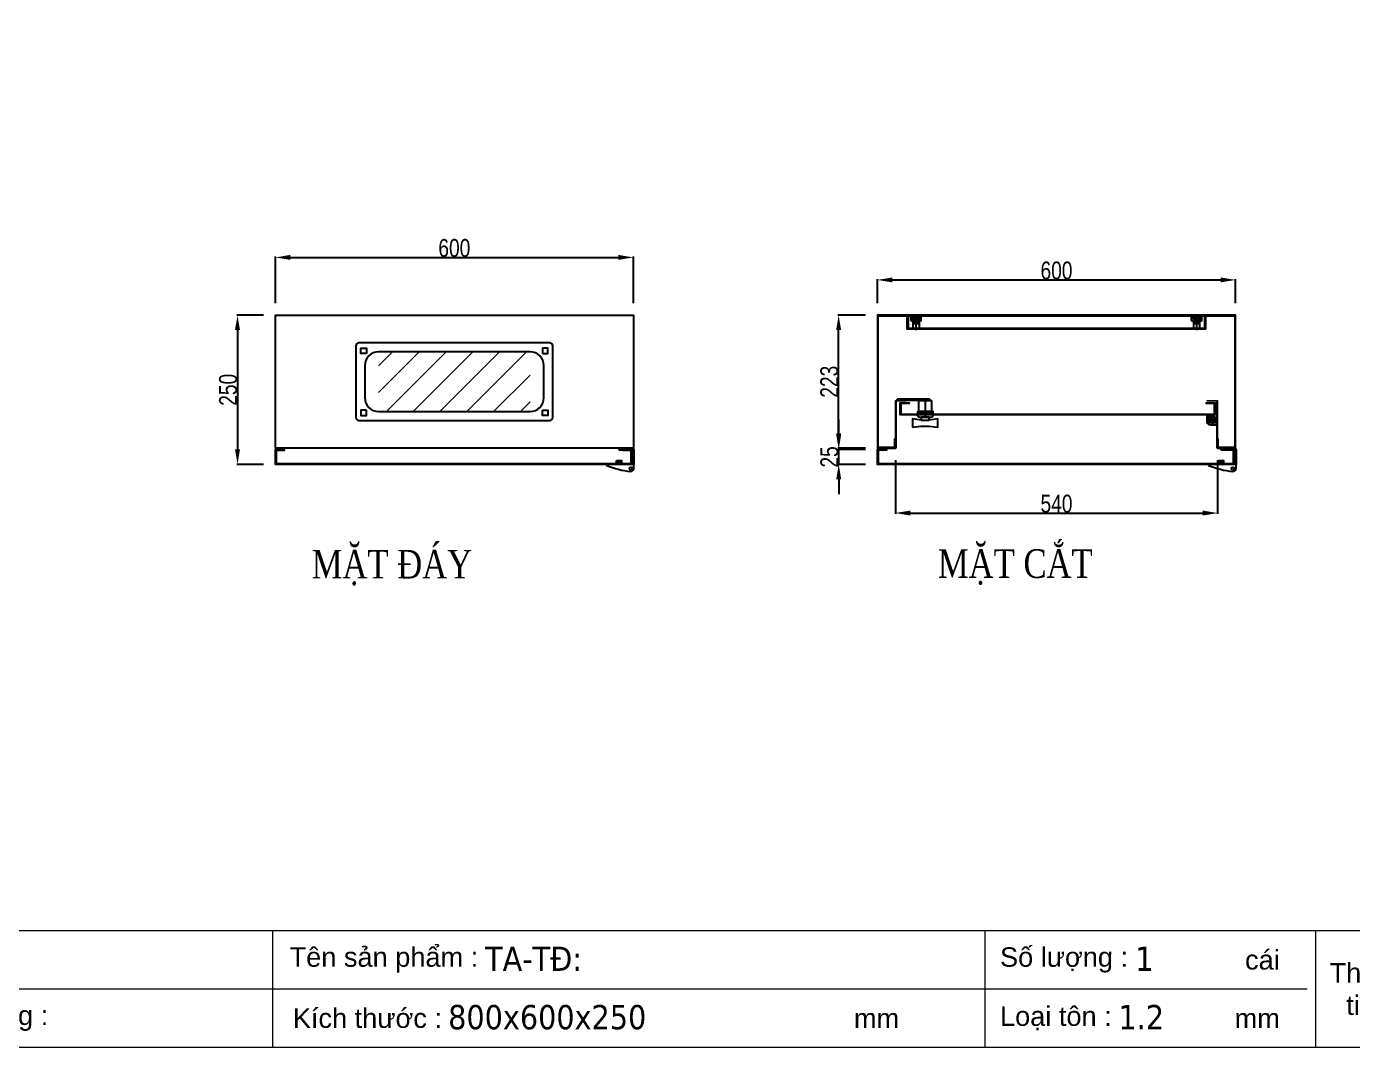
# Model space of a CAD drawing. Header units: inches. Extents: x 21 to 136330, y 8 to 58290.
# Drawn here: x 114452 to 116674, y 22848 to 24559 of the extents above; entities that cross this region are included whole.
import ezdxf
from ezdxf.enums import TextEntityAlignment as Align

# ---------------------------------------------------------------- set-up
doc = ezdxf.new("R2010")
doc.units = ezdxf.units.IN
doc.header["$MEASUREMENT"] = 0
doc.linetypes.add('DASHDOT', pattern=[25.4, 12.7, -6.35, 0, -6.35])
doc.linetypes.add('DASHED', pattern=[19.05, 12.7, -6.35])
doc.layers.add('0 TĂNG CỨNG', color=7, linetype='Continuous', lineweight=15)
doc.layers.add('@.0.DM. KÍCH THƯỚC', color=8, linetype='Continuous', transparency=0.2)
doc.layers.add('@.0.DM. KÍCH THƯỚC @ 1', color=8, linetype='Continuous', transparency=0.2)
for name, color, linetype in [('@.0.DM. NÉT CHÍNH', 7, 'Continuous'), ('@.0.DM. NÉT CHÍNH @ 1', 7, 'Continuous'), ('@.DM. NÉT CẮT', 2, 'Continuous'), ('@.DM. THIẾT BỊ', 7, 'Continuous')]:
    doc.layers.add(name, color=color, linetype=linetype)
doc.layers.add('@.0.DM. NÉT KHUẤT', color=199, linetype='Continuous', lineweight=5, transparency=0.2)
doc.layers.add('@.DM. TÔ VL', color=8, linetype='DASHED', lineweight=5, transparency=0.4)
doc.styles.add('ARIAL', font='arial.ttf')
doc.styles.add('roman', font='roman.shx', dxfattribs={"width": 0.8})
doc.styles.add('Tahoma (Input Text)', font='tahoma.ttf')
doc.styles.add('TEST GHI CHÚ', font='times.ttf', dxfattribs={"width": 0.8, "height": 2.5})
doc.dimstyles.new('Kích thước Duy Mạnh', dxfattribs={"dimtxt": 30, "dimasz": 25, "dimexe": 1.25, "dimexo": 20, "dimtad": 1, "dimdec": 1, "dimtxsty": 'roman', "dimcen": 2.5, "dimclrd": 8, "dimclre": 8, "dimclrt": 2, "dimadec": 0, "dimazin": 0, "dimtfac": 1, "dimtdec": 1, "dimtix": 1, "dimtmove": 0, "dimatfit": 3, "dimfxl": 1, "dimtfillclr": 1, "dimarcsym": 0})

# ---------------------------------------------------------------- blocks, each defined once
blk = doc.blocks.new('KHUNG KT1')
at = {"color": 7}
for p, q in [((7128, -4752), (0, -4752)), ((2294.1, -4752), (2294.1, -5040)), ((4052.8, -4752), (4052.8, -5040)), ((4868.8, -4752), (4868.8, -5040)), ((4848, -4896), (0, -4896))]:
    blk.add_line(p, q, dxfattribs=at)
blk.add_lwpolyline([(0, 0), (7128, 0), (7128, -5040), (0, -5040)], close=True, dxfattribs=at)
at = {"color": 2, "char_height": 48, "style": 'ARIAL'}
for s, insert, width, attachment_point in [('  Tên sản phẩm :', (2299.1, -4824), 2202.321, 4), ('  Số lượng :', (4052.8, -4824), 2202.321, 4), ('cái', (4695, -4824), 2202.321, 4), ('Thông\\Ptin :', (4998.8, -4896), 259.945, 5), ('  Giao hàng :', (1356.7, -4968), 2202.321, 4), ('  Kích thước :', (2307, -4968), 2202.321, 4), ('  Loại tôn :', (4052.8, -4968), 2202.321, 4), ('mm', (3729.5, -4968), 2202.321, 4), ('mm', (4669.3, -4968), 2202.321, 4)]:
    blk.add_mtext(s, dxfattribs=dict(at, insert=insert, width=width, attachment_point=attachment_point))
at = {"color": 1, "style": 'Tahoma (Input Text)', "flags": 8}
for tag, p in [('#01', (328.9, -4851.1)), ('#03', (1514.7, -4846.3)), ('#05', (2819, -4851.1)), ('#07', (4424, -4851.1)), ('#09', (5172.9, -4851.1)), ('#02', (189.8, -4995.1)), ('#04', (1755.3, -4995.1)), ('#06', (2727.8, -4995.1)), ('#08', (4382.7, -4995.1)), ('#10', (5172.9, -4995.1))]:
    blk.add_attdef(tag, p, '', height=60, dxfattribs=at)
blk.add_attdef('#11', text='', height=60, dxfattribs=at).set_placement((6996, -4961.6), align=Align.CENTER)
at = {"layer": '0 TĂNG CỨNG', "color": 1, "style": 'ARIAL'}
blk.add_attdef('#12', (852.8, -4987.6), '', height=60, dxfattribs=at)
blk = doc.blocks.new('HL044-1.3-B')
at = {"layer": '@.DM. THIẾT BỊ'}
h = blk.add_hatch(dxfattribs=at)
h.set_pattern_fill('ANSI31', color=1, scale=0.3, style=0)
h.set_pattern_definition([(45, (-80982.31925, -42991.2648), (-0.673519209, 0.673519209), [])])
h.paths.add_polyline_path([(-15.5, 27), (-15.5, 24), (-9.5, 24), (-9.5, 27)])
at = {"layer": '@.DM. THIẾT BỊ', "color": 1}
for p, q in [((-22, 24), (-22, 27)), ((-22, 27), (1, 27)), ((-1, 24), (-22, 24)), ((-15.5, 24), (-15.5, 27)), ((-9.5, 24), (-9.5, 27)), ((0, 23), (0, 0)), ((3, 25), (3, 0)), ((0, 0), (-43, 0)), ((-43, 0), (-43, -2)), ((-25, 6.5), (-25, 0)), ((-25, 6.5), (-19, 5.9)), ((-25, 5.5), (-19, 4.9)), ((-25, 4.5), (-19, 3.9)), ((-25, 3.5), (-19, 2.9)), ((-25, 2.5), (-19, 1.9)), ((-25, 1.5), (-19, 0.9)), ((-25, 0.5), (-19.7, 0)), ((-19, 6.5), (-19, 0)), ((0, 7.5), (3, 7.5)), ((0, 6), (3, 6)), ((3, -6.5), (3, 0))]:
    blk.add_line(p, q, dxfattribs=at)
blk.add_lwpolyline([(-26, 6.5), (-18, 6.5), (-18, 0), (-26, 0)], close=True, dxfattribs=at)
blk.add_circle((-2.3, -7), 2.55, dxfattribs=at)
for centre, radius, start, end in [((-1, 23), 1, 0, 90), ((1, 25), 2, 0, 90), ((15.4, 147.7), 160.7, 248.6705, 263.5901), ((-2.5, -6.5), 5.5, 270, 0)]:
    blk.add_arc(centre, radius, start, end, dxfattribs=at)
blk = doc.blocks.new('eku10')
at = {"color": 5}
blk.add_line((53937.9, -17418.7), (53931.9, -17418.7), dxfattribs=at)
blk.add_lwpolyline([(53937.9, -17401.7), (53938.6, -17402.7), (53938.6, -17417.7), (53937.9, -17418.7, 0.176471), (53937.9, -17410.2, 0.176471), (53937.9, -17401.7), (53931.9, -17401.7), (53931.1, -17402.7), (53931.1, -17417.7), (53931.9, -17418.7, -0.176471), (53931.9, -17410.2), (53937.9, -17410.2)], format="xyb", dxfattribs=at)
blk.add_arc((53943.5, -17406), 12.4, 159.984, 200.016, dxfattribs=at)
blk = doc.blocks.new('EKU 10')
at = {"layer": '@.DM. THIẾT BỊ', "color": 1}
blk.add_line((-6.5, 8.5), (6.3, 8.5), dxfattribs=at)
at = {"layer": '@.DM. THIẾT BỊ'}
blk.add_blockref('eku10', (-53934.9, 17418.7), dxfattribs=at)
blk = doc.blocks.new('Ecu8')
at = {"layer": '@.DM. THIẾT BỊ', "color": 5}
for p, q in [((-5.5, 8), (5.5, 8)), ((-4.5, 18), (-4.5, 8)), ((-3.5, 18), (-3.5, 8)), ((-2.5, 18), (-2.5, 8)), ((-1.5, 18), (-1.5, 8)), ((-0.5, 18), (-0.5, 8)), ((0.5, 18), (0.5, 8)), ((1.5, 18), (1.5, 8)), ((2.5, 18), (2.5, 8)), ((3.5, 18), (3.5, 8)), ((4.5, 18), (4.5, 8))]:
    blk.add_line(p, q, dxfattribs=at)
at = {"layer": '@.DM. THIẾT BỊ', "color": 1, "linetype": 'DASHDOT'}
blk.add_line((0, -2.5), (0, 21), dxfattribs=at)
at = {"layer": '@.DM. THIẾT BỊ', "color": 5}
for points in [[(-7, 19), (7, 19), (7, 18), (-7, 18)], [(-5.5, 18), (5.5, 18), (5.5, 0), (-5.5, 0)]]:
    blk.add_lwpolyline(points, close=True, dxfattribs=at)
blk = doc.blocks.new('BL012')
at = {"layer": '@.DM. THIẾT BỊ'}
h = blk.add_hatch(dxfattribs=at)
h.set_pattern_fill('ANSI31', color=2, scale=0.5, angle=90, style=0)
h.set_pattern_definition([(135, (23302.7808, 85186.7055), (1.122532015, 1.122532015), [])])
edge = h.paths.add_edge_path()
edge.add_line((-3, 0), (-3, 6))
edge.add_arc((-2, 6), 1, 90, 180, ccw=False)
edge.add_line((-2, 7), (2, 7))
edge.add_arc((2, 6), 1, 0, 90, ccw=False)
edge.add_line((3, 6), (3, 0))
edge.add_line((3, 0), (-3, 0))
at = {"layer": '@.DM. THIẾT BỊ', "color": 8}
for p, q in [((-0.7, 10.5), (0.7, 10.5)), ((0, 11.2), (0, 9.7))]:
    blk.add_line(p, q, dxfattribs=at)
at = {"layer": '@.DM. THIẾT BỊ', "color": 1}
blk.add_lwpolyline([(-6, 10.5), (-6, 0), (6, 0), (6, 10.5)], dxfattribs=at)
at = {"layer": '@.DM. THIẾT BỊ', "color": 2}
blk.add_lwpolyline([(-3, 0), (-3, 6, -0.414214), (-2, 7), (2, 7, -0.414214), (3, 6), (3, 0)], format="xyb", close=True, dxfattribs=at)
at = {"layer": '@.DM. THIẾT BỊ', "color": 1}
blk.add_circle((0, 10.5), 3, dxfattribs=at)
blk.add_circle((0, 10.5), 3, dxfattribs=at)
for start, end in [(0, 180), (300, 240)]:
    blk.add_arc((0, 10.5), 6, start, end, dxfattribs=at)
blk = doc.blocks.new('KT')
at = {"layer": '@.DM. THIẾT BỊ', "color": 8, "ltscale": 10}
for p, q in [((180364.7, 66240.8), (180364.7, 66241.8)), ((180419.1, 66242.3), (180365.2, 66242.3)), ((180401.2, 66240.3), (180365.2, 66240.3)), ((180401.2, 66216.3), (180401.2, 66240.3)), ((180401.2, 66240.3), (180423.2, 66240.3)), ((180412.2, 66216.3), (180412.2, 66240.3)), ((180419.6, 66240.8), (180419.6, 66241.8)), ((180423.2, 66216.3), (180423.2, 66240.3))]:
    blk.add_line(p, q, dxfattribs=at)
at = {"layer": '@.DM. THIẾT BỊ', "color": 55, "ltscale": 10, "true_color": 0x999b37}
for p, q in [((180398.1, 66216.3), (180398.1, 66215.8)), ((180426.4, 66216.3), (180398.1, 66216.3)), ((180403.1, 66212.5), (180421.4, 66212.5)), ((180426.4, 66215.8), (180426.4, 66216.3))]:
    blk.add_line(p, q, dxfattribs=at)
at = {"layer": '@.DM. THIẾT BỊ', "color": 1, "ltscale": 10}
blk.add_line((180412.2, 66213.8), (180412.2, 66218.8), dxfattribs=at)
at = {"layer": '@.DM. THIẾT BỊ', "color": 55, "ltscale": 10, "true_color": 0x999b37}
for points in [[(180405.3, 66207.5), (180390.7, 66209.5), (180390.7, 66195.5)], [(180390.7, 66195.5), (180405.3, 66197.5), (180418.4, 66197.5), (180433, 66195.5), (180433, 66209.5), (180418.4, 66207.5)]]:
    blk.add_lwpolyline(points, dxfattribs=at)
at = {"layer": '@.DM. THIẾT BỊ', "color": 8, "ltscale": 10}
blk.add_lwpolyline([(180399.8, 66222.2), (180424.7, 66222.2), (180424.7, 66218.3), (180399.8, 66218.3)], close=True, dxfattribs=at)
at = {"layer": '@.DM. THIẾT BỊ', "color": 55, "ltscale": 10, "true_color": 0x999b37}
blk.add_lwpolyline([(180405.3, 66212.5), (180405.3, 66207.5), (180418.4, 66207.5), (180418.4, 66212.5)], close=True, dxfattribs=at)
at = {"layer": '@.DM. THIẾT BỊ', "color": 8, "ltscale": 10}
for centre, start, end in [((180365.2, 66241.8), 90, 180), ((180365.2, 66240.8), 180, 270), ((180419.1, 66241.8), 0, 90), ((180419.1, 66240.8), 270, 0)]:
    blk.add_arc(centre, 0.5, start, end, dxfattribs=at)
at = {"layer": '@.DM. THIẾT BỊ', "color": 55, "ltscale": 10, "true_color": 0x999b37}
for centre, start, end in [((180404.4, 66220), 213.4056, 259.8225), ((180420, 66220), 280.1775, 326.5944)]:
    blk.add_arc(centre, 7.6, start, end, dxfattribs=at)
blk = doc.blocks.new('*D1814')
at = {"layer": '@.0.DM. KÍCH THƯỚC', "color": 8, "lineweight": -2, "transparency": 16777216}
for p, q in [((115907.8, 23832.2), (115907.8, 23742.4)), ((116447.8, 23832.2), (116447.8, 23742.4))]:
    blk.add_line(p, q, dxfattribs=at)
at = {"layer": '@.0.DM. KÍCH THƯỚC', "lineweight": -2, "transparency": 16777216}
blk.add_line((115932.8, 23743.6), (116422.8, 23743.6), dxfattribs=at)
at = {"layer": '@.0.DM. KÍCH THƯỚC', "transparency": 16777216}
for points in [[(115932.8, 23747.8), (115932.8, 23739.4), (115907.8, 23743.6)], [(116422.8, 23747.8), (116422.8, 23739.4), (116447.8, 23743.6)]]:
    blk.add_solid(points, dxfattribs=at)
at = {"layer": 'Defpoints', "color": 0, "transparency": 16777216}
for p in [(115907.8, 23852.2), (116447.8, 23852.2), (116447.8, 23743.6)]:
    blk.add_point(p, dxfattribs=at)
at = {"layer": '@.0.DM. KÍCH THƯỚC', "color": 2, "transparency": 16777216, "insert": (116177.8, 23759.2), "char_height": 30, "attachment_point": 5, "style": 'roman'}
blk.add_mtext('540', dxfattribs=at)
blk = doc.blocks.new('*D1815')
at = {"layer": '@.0.DM. KÍCH THƯỚC', "color": 8, "lineweight": -2, "transparency": 16777216}
for p, q in [((115857.8, 24075.2), (115811.4, 24075.2)), ((115857.8, 23852.2), (115811.4, 23852.2))]:
    blk.add_line(p, q, dxfattribs=at)
at = {"layer": '@.0.DM. KÍCH THƯỚC', "lineweight": -2, "transparency": 16777216}
blk.add_line((115812.7, 23877.2), (115812.7, 24050.2), dxfattribs=at)
at = {"layer": '@.0.DM. KÍCH THƯỚC', "transparency": 16777216}
for points in [[(115808.5, 24050.2), (115816.9, 24050.2), (115812.7, 24075.2)], [(115808.5, 23877.2), (115816.9, 23877.2), (115812.7, 23852.2)]]:
    blk.add_solid(points, dxfattribs=at)
at = {"layer": 'Defpoints', "color": 0, "transparency": 16777216}
for p in [(115812.7, 24075.2), (115877.8, 24075.2), (115877.8, 23852.2)]:
    blk.add_point(p, dxfattribs=at)
at = {"layer": '@.0.DM. KÍCH THƯỚC', "color": 2, "transparency": 16777216, "insert": (115797.1, 23963.7), "char_height": 30, "attachment_point": 5, "rotation": 90, "style": 'roman'}
blk.add_mtext('223', dxfattribs=at)
blk = doc.blocks.new('*D1816')
at = {"layer": '@.0.DM. KÍCH THƯỚC', "color": 8, "lineweight": -2, "transparency": 16777216}
for p, q in [((115877.8, 24095.2), (115877.8, 24135.5)), ((116477.8, 24095.2), (116477.8, 24135.5))]:
    blk.add_line(p, q, dxfattribs=at)
at = {"layer": '@.0.DM. KÍCH THƯỚC', "lineweight": -2, "transparency": 16777216}
blk.add_line((115902.8, 24134.3), (116452.8, 24134.3), dxfattribs=at)
at = {"layer": '@.0.DM. KÍCH THƯỚC', "transparency": 16777216}
for points in [[(115902.8, 24138.5), (115902.8, 24130.1), (115877.8, 24134.3)], [(116452.8, 24138.5), (116452.8, 24130.1), (116477.8, 24134.3)]]:
    blk.add_solid(points, dxfattribs=at)
at = {"layer": 'Defpoints', "color": 0, "transparency": 16777216}
for p in [(116477.8, 24134.3), (115877.8, 24075.2), (116477.8, 24075.2)]:
    blk.add_point(p, dxfattribs=at)
at = {"layer": '@.0.DM. KÍCH THƯỚC', "color": 2, "transparency": 16777216, "insert": (116177.8, 24149.9), "char_height": 30, "attachment_point": 5, "style": 'roman'}
blk.add_mtext('600', dxfattribs=at)
blk = doc.blocks.new('*D1817')
at = {"layer": '@.0.DM. KÍCH THƯỚC', "color": 8, "lineweight": -2, "transparency": 16777216}
for p, q in [((114868.6, 24095.2), (114868.6, 24173.3)), ((115468.6, 24095.2), (115468.6, 24173.3))]:
    blk.add_line(p, q, dxfattribs=at)
at = {"layer": '@.0.DM. KÍCH THƯỚC', "lineweight": -2, "transparency": 16777216}
blk.add_line((114893.6, 24172), (115443.6, 24172), dxfattribs=at)
at = {"layer": '@.0.DM. KÍCH THƯỚC', "transparency": 16777216}
for points in [[(114893.6, 24176.2), (114893.6, 24167.9), (114868.6, 24172)], [(115443.6, 24176.2), (115443.6, 24167.9), (115468.6, 24172)]]:
    blk.add_solid(points, dxfattribs=at)
at = {"layer": 'Defpoints', "color": 0, "transparency": 16777216}
for p in [(115468.6, 24172), (114868.6, 24075.2), (115468.6, 24075.2)]:
    blk.add_point(p, dxfattribs=at)
at = {"layer": '@.0.DM. KÍCH THƯỚC', "color": 2, "transparency": 16777216, "insert": (115168.6, 24187.7), "char_height": 30, "attachment_point": 5, "style": 'roman'}
blk.add_mtext('600', dxfattribs=at)
blk = doc.blocks.new('*D1818')
at = {"layer": '@.0.DM. KÍCH THƯỚC', "color": 8, "lineweight": -2, "transparency": 16777216}
for p, q in [((114848.6, 24075.2), (114803.9, 24075.2)), ((114848.6, 23825.2), (114803.9, 23825.2))]:
    blk.add_line(p, q, dxfattribs=at)
at = {"layer": '@.0.DM. KÍCH THƯỚC', "lineweight": -2, "transparency": 16777216}
blk.add_line((114805.2, 24050.2), (114805.2, 23850.2), dxfattribs=at)
at = {"layer": '@.0.DM. KÍCH THƯỚC', "transparency": 16777216}
for points in [[(114801, 24050.2), (114809.3, 24050.2), (114805.2, 24075.2)], [(114801, 23850.2), (114809.3, 23850.2), (114805.2, 23825.2)]]:
    blk.add_solid(points, dxfattribs=at)
at = {"layer": 'Defpoints', "color": 0, "transparency": 16777216}
for p in [(114868.6, 24075.2), (114805.2, 23825.2), (114868.6, 23825.2)]:
    blk.add_point(p, dxfattribs=at)
at = {"layer": '@.0.DM. KÍCH THƯỚC', "color": 2, "transparency": 16777216, "insert": (114789.5, 23950.2), "char_height": 30, "attachment_point": 5, "rotation": 90, "style": 'roman'}
blk.add_mtext('250', dxfattribs=at)
blk = doc.blocks.new('*D1807')
at = {"layer": '@.0.DM. KÍCH THƯỚC', "lineweight": -2, "transparency": 16777216}
for p, q in [((115812.8, 23875.2), (115812.8, 23900.2)), ((115812.8, 23825.2), (115812.8, 23850.2)), ((115812.8, 23800.2), (115812.8, 23775.2))]:
    blk.add_line(p, q, dxfattribs=at)
at = {"layer": '@.0.DM. KÍCH THƯỚC', "color": 8, "lineweight": -2, "transparency": 16777216}
for p, q in [((115857.8, 23850.2), (115811.6, 23850.2)), ((115857.8, 23825.2), (115811.6, 23825.2))]:
    blk.add_line(p, q, dxfattribs=at)
at = {"layer": '@.0.DM. KÍCH THƯỚC', "transparency": 16777216}
for points in [[(115808.6, 23875.2), (115817, 23875.2), (115812.8, 23850.2)], [(115808.6, 23800.2), (115817, 23800.2), (115812.8, 23825.2)]]:
    blk.add_solid(points, dxfattribs=at)
at = {"layer": 'Defpoints', "color": 0, "transparency": 16777216}
for p in [(115812.8, 23850.2), (115877.8, 23850.2), (115877.8, 23825.2)]:
    blk.add_point(p, dxfattribs=at)
at = {"layer": '@.0.DM. KÍCH THƯỚC', "color": 2, "transparency": 16777216, "insert": (115797.2, 23837.7), "char_height": 30, "attachment_point": 5, "rotation": 90, "style": 'roman'}
blk.add_mtext('25', dxfattribs=at)

msp = doc.modelspace()

# ---------------------------------------------------------------- hatches: boundary and pattern name
at = {"layer": '@.DM. TÔ VL'}
h = msp.add_hatch(dxfattribs=at)
h.set_pattern_fill('ANSI31', color=256, scale=10)
h.set_pattern_definition([(45, (172597.628, 409.764), (-22.45064, 22.45064), [])])
h.paths.add_polyline_path([(115041.6229, 23913.7147), (115295.6229, 23913.7147), (115295.6229, 24013.7147), (115041.6229, 24013.7147)])

# ---------------------------------------------------------------- linework, layer by layer
at = {"layer": '@.0.DM. NÉT CHÍNH'}
for points in [[(115468.6229, 23852.2147), (114868.6229, 23852.2147), (114868.6229, 24075.2147), (115468.6229, 24075.2147)], [(116447.7619, 23867.2147), (116447.7619, 23852.2147), (116477.7619, 23852.2147), (116477.7619, 24075.2147), (115877.7619, 24075.2147), (115877.7619, 23852.2147), (115907.7619, 23852.2147), (115907.7619, 23867.2147), (115906.5619, 23867.2147), (115906.5619, 23853.4147), (115878.9619, 23853.4147), (115878.9619, 24074.0147), (116476.5619, 24074.0147), (116476.5619, 23853.4147), (116448.9619, 23853.4147), (116448.9619, 23867.2147)], [(115451.6229, 23850.2147), (115466.6229, 23850.2147), (115466.6229, 23825.2147), (114868.6229, 23825.2147), (114868.6229, 23850.2147), (114883.6229, 23850.2147), (114883.6229, 23848.7147), (114870.1229, 23848.7147), (114870.1229, 23826.7147), (115465.1229, 23826.7147), (115465.1229, 23848.7147), (115451.6229, 23848.7147)]]:
    msp.add_lwpolyline(points, close=True, dxfattribs=at)
at = {"layer": '@.0.DM. NÉT CHÍNH', "color": 4}
for points in [[(116427.7619, 24074.0147), (116427.7619, 24052.0147), (115927.7619, 24052.0147), (115927.7619, 24074.0147), (115928.9619, 24074.0147), (115928.9619, 24053.2147), (116426.5619, 24053.2147), (116426.5619, 24074.0147)], [(116428.8119, 23928.2147), (116443.8119, 23928.2147), (116443.8119, 23908.2147), (115915.8119, 23908.2147), (115915.8119, 23928.2147), (115930.8119, 23928.2147), (115930.8119, 23927.0147), (115917.0119, 23927.0147), (115917.0119, 23909.4147), (116442.6119, 23909.4147), (116442.6119, 23927.0147), (116428.8119, 23927.0147)], [(116460.7619, 23850.2147), (116475.7619, 23850.2147), (116475.7619, 23825.2147), (115877.7619, 23825.2147), (115877.7619, 23850.2147), (115892.7619, 23850.2147), (115892.7619, 23849.0147), (115878.9619, 23849.0147), (115878.9619, 23826.4147), (116474.5619, 23826.4147), (116474.5619, 23849.0147), (116460.7619, 23849.0147)]]:
    msp.add_lwpolyline(points, close=True, dxfattribs=at)
at = {"layer": '@.0.DM. NÉT CHÍNH'}
msp.add_lwpolyline([(115008.6229, 23898.7147), (115328.6229, 23898.7147, 0.414213562), (115333.6229, 23903.7147), (115333.6229, 24023.7147, 0.414213562), (115328.6229, 24028.7147), (115008.6229, 24028.7147, 0.414213562), (115003.6229, 24023.7147), (115003.6229, 23903.7147, 0.414213562)], format="xyb", close=True, dxfattribs=at)
at = {"layer": '@.0.DM. NÉT KHUẤT', "color": 6}
for points in [[(115908.0119, 23852.2147), (115908.0119, 23932.2147), (115925.0119, 23932.2147), (115925.0119, 23931.0147), (115909.2119, 23931.0147), (115909.2119, 23852.2147)], [(116430.5119, 23932.2147), (116447.5119, 23932.2147), (116447.5119, 23852.2147), (116446.3119, 23852.2147), (116446.3119, 23931.0147), (116430.5119, 23931.0147)]]:
    msp.add_lwpolyline(points, close=True, dxfattribs=at)
at = {"layer": '@.DM. NÉT CẮT'}
for points in [[(115021.1229, 24011.2147), (115012.1229, 24011.2147), (115012.1229, 24020.2147), (115021.1229, 24020.2147)], [(115316.1229, 24011.2147), (115325.1229, 24011.2147), (115325.1229, 24020.2147), (115316.1229, 24020.2147)], [(115021.1229, 23916.2147), (115012.1229, 23916.2147), (115012.1229, 23907.2147), (115021.1229, 23907.2147)], [(115316.1229, 23916.2147), (115325.1229, 23916.2147), (115325.1229, 23907.2147), (115316.1229, 23907.2147)]]:
    msp.add_lwpolyline(points, close=True, dxfattribs=at)
msp.add_lwpolyline([(115041.6229, 23913.7147), (115295.6229, 23913.7147, 0.414213562), (115318.6229, 23936.7147), (115318.6229, 23990.7147, 0.414213562), (115295.6229, 24013.7147), (115041.6229, 24013.7147, 0.414213562), (115018.6229, 23990.7147), (115018.6229, 23936.7147, 0.414213562)], format="xyb", close=True, dxfattribs=at)

# ---------------------------------------------------------------- block references
at = {"xscale": -1, "rotation": 90}
for p in [(115951.2619, 24069.4647), (116421.2619, 24069.4647)]:
    msp.add_blockref('EKU 10', p, dxfattribs=at)
at = {"color": 0, "xscale": -1}
for p in [(115942.7619, 24052.7147), (116412.7619, 24052.7147)]:
    msp.add_blockref('Ecu8', p, dxfattribs=at)
for name, p in [('KT', (-64454.161, -42308.0905)), ('HL044-1.3-B', (115466.6229, 23825.2147)), ('HL044-1.3-B', (116475.7619, 23825.2147))]:
    msp.add_blockref(name, p)
for p, rotation in [((116435.8119, 23908.2147), 180), ((116446.3119, 23897.7147), 90)]:
    msp.add_blockref('BL012', p, dxfattribs=dict(rotation=rotation))
at = {"layer": '0 TĂNG CỨNG', "color": 1}
ref = msp.add_blockref('KHUNG KT1', (113306.2353, 26269.8596), dxfattribs=dict(at, xscale=0.6789308409752146, yscale=0.6789308409752146, zscale=0.6789308409752146))
ref.add_attrib('#05', 'TA-TÐ:', (115220.1475, 22976.325), dxfattribs={"layer": '0', "color": 1, "height": 40.73585, "style": 'Tahoma (Input Text)'})
ref.add_attrib('#06', '800x600x250', (115158.2515, 22878.559), dxfattribs={"layer": '0', "color": 1, "height": 40.73585, "style": 'Tahoma (Input Text)'})
ref.add_attrib('#07', '1', (116309.8354, 22976.325), dxfattribs={"layer": '0', "color": 1, "height": 40.7359, "style": 'Tahoma (Input Text)'})
ref.add_attrib('#08', '1.2', (116281.7542, 22878.559), dxfattribs={"layer": '0', "color": 1, "height": 40.73585, "style": 'Tahoma (Input Text)'})

# ---------------------------------------------------------------- texts
at = {"layer": '@.0.DM. NÉT CHÍNH @ 1', "char_height": 48, "width": 11108.700904, "attachment_point": 1, "style": 'TEST GHI CHÚ'}
for s, insert in [('{\\fTimes New Roman|b0|i0|c0|p18;\\C7;MẶT ĐÁY}', (114929.4936, 23681.986)), ('{\\C7;MẶT CẮT}', (115979.0544, 23682.955))]:
    msp.add_mtext(s, dxfattribs=dict(at, insert=insert))

# ---------------------------------------------------------------- dimensions: what is measured, and where the dimension line sits
at = {"layer": '@.0.DM. KÍCH THƯỚC @ 1'}
for base, p1, p2, picture, middle in [((115468.6229, 24172.038), (114868.6229, 24075.2147), (115468.6229, 24075.2147), '*D1817', (115168.6229, 24187.663)), ((116477.7619, 24134.295), (115877.7619, 24075.2147), (116477.7619, 24075.2147), '*D1816', (116177.7619, 24149.92)), ((116447.7619, 23743.6128), (115907.7619, 23852.2147), (116447.7619, 23852.2147), '*D1814', (116177.7619, 23759.2378))]:
    dim = msp.add_linear_dim(base=base, p1=p1, p2=p2, dimstyle='Kích thước Duy Mạnh', override={"dimscale": 1, "dimdec": 0, "dimclrd": 256, "dimtdec": 0, "dimtix": 1, "dimtofl": 1, "dimtmove": 0, "dimatfit": 3}, dxfattribs=at)
    dim.commit()
    dim.dimension.update_dxf_attribs({"geometry": picture, "text_midpoint": middle})
for base, p1, p2, picture, middle in [((114805.1638, 23825.2147), (114868.6229, 24075.2147), (114868.6229, 23825.2147), '*D1818', (114789.5388, 23950.2147)), ((115812.6881, 24075.2147), (115877.7619, 23852.2147), (115877.7619, 24075.2147), '*D1815', (115797.0631, 23963.7147)), ((115812.8133, 23850.2147), (115877.7619, 23825.2147), (115877.7619, 23850.2147), '*D1807', (115797.1883, 23837.7147))]:
    dim = msp.add_linear_dim(base=base, p1=p1, p2=p2, angle=90, dimstyle='Kích thước Duy Mạnh', override={"dimscale": 1, "dimdec": 0, "dimclrd": 256, "dimtdec": 0, "dimtix": 1, "dimtofl": 1, "dimtmove": 0, "dimatfit": 3}, dxfattribs=at)
    dim.commit()
    dim.dimension.update_dxf_attribs({"geometry": picture, "text_midpoint": middle})

doc.saveas('drawing.dxf')
